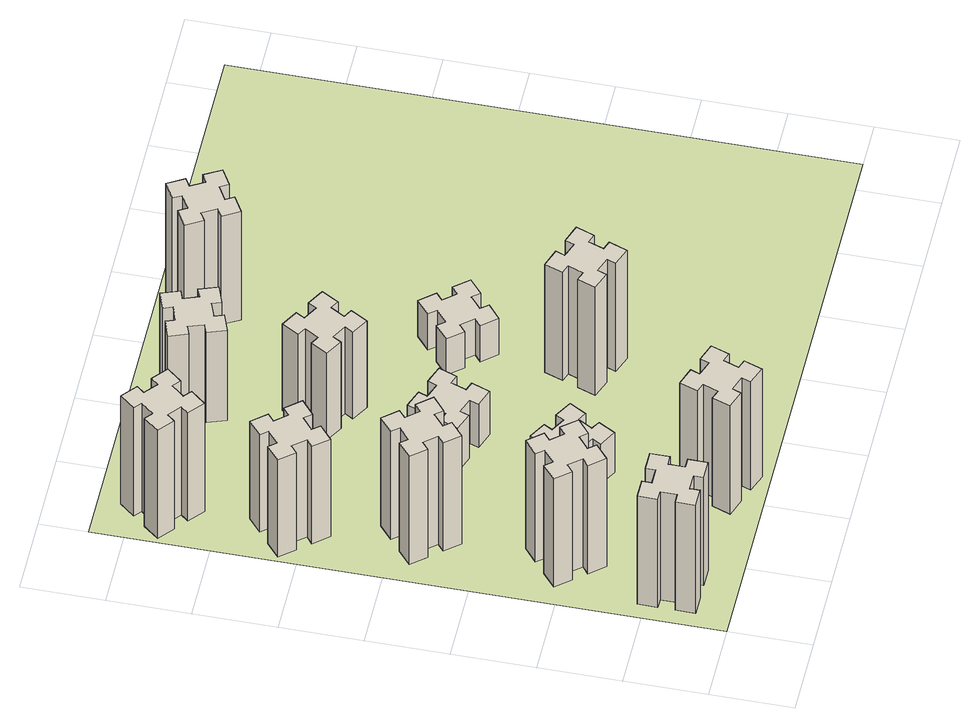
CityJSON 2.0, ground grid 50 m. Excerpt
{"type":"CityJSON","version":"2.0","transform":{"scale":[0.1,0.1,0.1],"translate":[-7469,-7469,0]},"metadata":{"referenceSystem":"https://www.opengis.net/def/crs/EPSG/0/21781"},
"CityObjects":{
"building1":{"type":"Building","attributes":{"class":"1000","function":"1000","usage":"1000","yearOfConstruction":2016,"roofType":"1000","measuredHeight":90,"storeysAboveGround":30,"storeysBelowGround":0},"geometry":[{"type":"Solid","lod":"1","boundaries":[[[[0,1,2,3,4,5,6,7,8,9,10,11,12,13,14,15,16,17,18,19]],[[17,16,20,21]],[[16,15,22,20]],[[15,14,23,22]],[[14,13,24,23]],[[13,12,25,24]],[[12,11,26,25]],[[11,10,27,26]],[[10,9,28,27]],[[9,8,29,28]],[[8,7,30,29]],[[7,6,31,30]],[[6,5,32,31]],[[5,4,33,32]],[[4,3,34,33]],[[3,2,35,34]],[[2,1,36,35]],[[1,0,37,36]],[[0,19,38,37]],[[19,18,39,38]],[[18,17,21,39]],[[24,25,26,27,28,29,30,31,32,33,34,35,36,37,38,39,21,20,22,23]]]]}]},
"building2":{"type":"Building","attributes":{"class":"1000","function":"1000","usage":"1000","yearOfConstruction":2016,"roofType":"1000","measuredHeight":90,"storeysAboveGround":30,"storeysBelowGround":0},"geometry":[{"type":"Solid","lod":"1","boundaries":[[[[40,41,42,43,44,45,46,47,48,49,50,51,52,53,54,55,56,57,58,59]],[[57,56,60,61]],[[56,55,62,60]],[[55,54,63,62]],[[54,53,64,63]],[[53,52,65,64]],[[52,51,66,65]],[[51,50,67,66]],[[50,49,68,67]],[[49,48,69,68]],[[48,47,70,69]],[[47,46,71,70]],[[46,45,72,71]],[[45,44,73,72]],[[44,43,74,73]],[[43,42,75,74]],[[42,41,76,75]],[[41,40,77,76]],[[40,59,78,77]],[[59,58,79,78]],[[58,57,61,79]],[[64,65,66,67,68,69,70,71,72,73,74,75,76,77,78,79,61,60,62,63]]]]}]},
"building3":{"type":"Building","attributes":{"class":"1000","function":"1000","usage":"1000","yearOfConstruction":2016,"roofType":"1000","measuredHeight":90,"storeysAboveGround":30,"storeysBelowGround":0},"geometry":[{"type":"Solid","lod":"1","boundaries":[[[[80,81,82,83,84,85,86,87,88,89,90,91,92,93,94,95,96,97,98,99]],[[97,96,100,101]],[[96,95,102,100]],[[95,94,103,102]],[[94,93,104,103]],[[93,92,105,104]],[[92,91,106,105]],[[91,90,107,106]],[[90,89,108,107]],[[89,88,109,108]],[[88,87,110,109]],[[87,86,111,110]],[[86,85,112,111]],[[85,84,113,112]],[[84,83,114,113]],[[83,82,115,114]],[[82,81,116,115]],[[81,80,117,116]],[[80,99,118,117]],[[99,98,119,118]],[[98,97,101,119]],[[104,105,106,107,108,109,110,111,112,113,114,115,116,117,118,119,101,100,102,103]]]]}]},
"building4":{"type":"Building","attributes":{"class":"1000","function":"1000","usage":"1000","yearOfConstruction":2016,"roofType":"1000","measuredHeight":81,"storeysAboveGround":30,"storeysBelowGround":0},"geometry":[{"type":"Solid","lod":"1","boundaries":[[[[120,121,122,123,124,125,126,127,128,129,130,131,132,133,134,135,136,137,138,139]],[[137,136,140,141]],[[136,135,142,140]],[[135,134,143,142]],[[134,133,144,143]],[[133,132,145,144]],[[132,131,146,145]],[[131,130,147,146]],[[130,129,148,147]],[[129,128,149,148]],[[128,127,150,149]],[[127,126,151,150]],[[126,125,152,151]],[[125,124,153,152]],[[124,123,154,153]],[[123,122,155,154]],[[122,121,156,155]],[[121,120,157,156]],[[120,139,158,157]],[[139,138,159,158]],[[138,137,141,159]],[[144,145,146,147,148,149,150,151,152,153,154,155,156,157,158,159,141,140,142,143]]]]}]},
"building5":{"type":"Building","attributes":{"class":"1000","function":"1000","usage":"1000","yearOfConstruction":2016,"roofType":"1000","measuredHeight":90,"storeysAboveGround":30,"storeysBelowGround":0},"geometry":[{"type":"Solid","lod":"1","boundaries":[[[[160,161,162,163,164,165,166,167,168,169,170,171,172,173,174,175,176,177,178,179]],[[177,176,180,181]],[[176,175,182,180]],[[175,174,183,182]],[[174,173,184,183]],[[173,172,185,184]],[[172,171,186,185]],[[171,170,187,186]],[[170,169,188,187]],[[169,168,189,188]],[[168,167,190,189]],[[167,166,191,190]],[[166,165,192,191]],[[165,164,193,192]],[[164,163,194,193]],[[163,162,195,194]],[[162,161,196,195]],[[161,160,197,196]],[[160,179,198,197]],[[179,178,199,198]],[[178,177,181,199]],[[184,185,186,187,188,189,190,191,192,193,194,195,196,197,198,199,181,180,182,183]]]]}]},
"building6":{"type":"Building","attributes":{"class":"1000","function":"1000","usage":"1000","yearOfConstruction":2016,"roofType":"1000","measuredHeight":90,"storeysAboveGround":30,"storeysBelowGround":0},"geometry":[{"type":"Solid","lod":"1","boundaries":[[[[200,201,202,203,204,205,206,207,208,209,210,211,212,213,214,215,216,217,218,219]],[[217,216,220,221]],[[216,215,222,220]],[[215,214,223,222]],[[214,213,224,223]],[[213,212,225,224]],[[212,211,226,225]],[[211,210,227,226]],[[210,209,228,227]],[[209,208,229,228]],[[208,207,230,229]],[[207,206,231,230]],[[206,205,232,231]],[[205,204,233,232]],[[204,203,234,233]],[[203,202,235,234]],[[202,201,236,235]],[[201,200,237,236]],[[200,219,238,237]],[[219,218,239,238]],[[218,217,221,239]],[[224,225,226,227,228,229,230,231,232,233,234,235,236,237,238,239,221,220,222,223]]]]}]},
"building7":{"type":"Building","attributes":{"class":"1000","function":"1000","usage":"1000","yearOfConstruction":2016,"roofType":"1000","measuredHeight":33,"storeysAboveGround":30,"storeysBelowGround":0},"geometry":[{"type":"Solid","lod":"1","boundaries":[[[[240,241,242,243,244,245,246,247,248,249,250,251,252,253,254,255,256,257,258,259]],[[257,256,260,261]],[[256,255,262,260]],[[255,254,263,262]],[[254,253,264,263]],[[253,252,265,264]],[[252,251,266,265]],[[251,250,267,266]],[[250,249,268,267]],[[249,248,269,268]],[[248,247,270,269]],[[247,246,271,270]],[[246,245,272,271]],[[245,244,273,272]],[[244,243,274,273]],[[243,242,275,274]],[[242,241,276,275]],[[241,240,277,276]],[[240,259,278,277]],[[259,258,279,278]],[[258,257,261,279]],[[264,265,266,267,268,269,270,271,272,273,274,275,276,277,278,279,261,260,262,263]]]]}]},
"building8":{"type":"Building","attributes":{"class":"1000","function":"1000","usage":"1000","yearOfConstruction":2016,"roofType":"1000","measuredHeight":36,"storeysAboveGround":30,"storeysBelowGround":0},"geometry":[{"type":"Solid","lod":"1","boundaries":[[[[280,281,282,283,284,285,286,287,288,289,290,291,292,293,294,295,296,297,298,299]],[[297,296,300,301]],[[296,295,302,300]],[[295,294,303,302]],[[294,293,304,303]],[[293,292,305,304]],[[292,291,306,305]],[[291,290,307,306]],[[290,289,308,307]],[[289,288,309,308]],[[288,287,310,309]],[[287,286,311,310]],[[286,285,312,311]],[[285,284,313,312]],[[284,283,314,313]],[[283,282,315,314]],[[282,281,316,315]],[[281,280,317,316]],[[280,299,318,317]],[[299,298,319,318]],[[298,297,301,319]],[[304,305,306,307,308,309,310,311,312,313,314,315,316,317,318,319,301,300,302,303]]]]}]},
"building9":{"type":"Building","attributes":{"class":"1000","function":"1000","usage":"1000","yearOfConstruction":2016,"roofType":"1000","measuredHeight":72,"storeysAboveGround":30,"storeysBelowGround":0},"geometry":[{"type":"Solid","lod":"1","boundaries":[[[[320,321,322,323,324,325,326,327,328,329,330,331,332,333,334,335,336,337,338,339]],[[337,336,340,341]],[[336,335,342,340]],[[335,334,343,342]],[[334,333,344,343]],[[333,332,345,344]],[[332,331,346,345]],[[331,330,347,346]],[[330,329,348,347]],[[329,328,349,348]],[[328,327,350,349]],[[327,326,351,350]],[[326,325,352,351]],[[325,324,353,352]],[[324,323,354,353]],[[323,322,355,354]],[[322,321,356,355]],[[321,320,357,356]],[[320,339,358,357]],[[339,338,359,358]],[[338,337,341,359]],[[344,345,346,347,348,349,350,351,352,353,354,355,356,357,358,359,341,340,342,343]]]]}]},
"building10":{"type":"Building","attributes":{"class":"1000","function":"1000","usage":"1000","yearOfConstruction":2016,"roofType":"1000","measuredHeight":75,"storeysAboveGround":30,"storeysBelowGround":0},"geometry":[{"type":"Solid","lod":"1","boundaries":[[[[360,361,362,363,364,365,366,367,368,369,370,371,372,373,374,375,376,377,378,379]],[[377,376,380,381]],[[376,375,382,380]],[[375,374,383,382]],[[374,373,384,383]],[[373,372,385,384]],[[372,371,386,385]],[[371,370,387,386]],[[370,369,388,387]],[[369,368,389,388]],[[368,367,390,389]],[[367,366,391,390]],[[366,365,392,391]],[[365,364,393,392]],[[364,363,394,393]],[[363,362,395,394]],[[362,361,396,395]],[[361,360,397,396]],[[360,379,398,397]],[[379,378,399,398]],[[378,377,381,399]],[[384,385,386,387,388,389,390,391,392,393,394,395,396,397,398,399,381,380,382,383]]]]}]},
"building11":{"type":"Building","attributes":{"class":"1000","function":"1000","usage":"1000","yearOfConstruction":2016,"roofType":"1000","measuredHeight":90,"storeysAboveGround":30,"storeysBelowGround":0},"geometry":[{"type":"Solid","lod":"1","boundaries":[[[[400,401,402,403,404,405,406,407,408,409,410,411,412,413,414,415,416,417,418,419]],[[417,416,420,421]],[[416,415,422,420]],[[415,414,423,422]],[[414,413,424,423]],[[413,412,425,424]],[[412,411,426,425]],[[411,410,427,426]],[[410,409,428,427]],[[409,408,429,428]],[[408,407,430,429]],[[407,406,431,430]],[[406,405,432,431]],[[405,404,433,432]],[[404,403,434,433]],[[403,402,435,434]],[[402,401,436,435]],[[401,400,437,436]],[[400,419,438,437]],[[419,418,439,438]],[[418,417,421,439]],[[424,425,426,427,428,429,430,431,432,433,434,435,436,437,438,439,421,420,422,423]]]]}]},
"building12":{"type":"Building","attributes":{"class":"1000","function":"1000","usage":"1000","yearOfConstruction":2016,"roofType":"1000","measuredHeight":30,"storeysAboveGround":30,"storeysBelowGround":0},"geometry":[{"type":"Solid","lod":"1","boundaries":[[[[440,441,442,443,444,445,446,447,448,449,450,451,452,453,454,455,456,457,458,459]],[[457,456,460,461]],[[456,455,462,460]],[[455,454,463,462]],[[454,453,464,463]],[[453,452,465,464]],[[452,451,466,465]],[[451,450,467,466]],[[450,449,468,467]],[[449,448,469,468]],[[448,447,470,469]],[[447,446,471,470]],[[446,445,472,471]],[[445,444,473,472]],[[444,443,474,473]],[[443,442,475,474]],[[442,441,476,475]],[[441,440,477,476]],[[440,459,478,477]],[[459,458,479,478]],[[458,457,461,479]],[[464,465,466,467,468,469,470,471,472,473,474,475,476,477,478,479,461,460,462,463]]]]}]},
"building13":{"type":"Building","attributes":{"class":"1000","function":"1000","usage":"1000","yearOfConstruction":2016,"roofType":"1000","measuredHeight":90,"storeysAboveGround":30,"storeysBelowGround":0},"geometry":[{"type":"Solid","lod":"1","boundaries":[[[[480,481,482,483,484,485,486,487,488,489,490,491,492,493,494,495,496,497,498,499]],[[497,496,500,501]],[[496,495,502,500]],[[495,494,503,502]],[[494,493,504,503]],[[493,492,505,504]],[[492,491,506,505]],[[491,490,507,506]],[[490,489,508,507]],[[489,488,509,508]],[[488,487,510,509]],[[487,486,511,510]],[[486,485,512,511]],[[485,484,513,512]],[[484,483,514,513]],[[483,482,515,514]],[[482,481,516,515]],[[481,480,517,516]],[[480,499,518,517]],[[499,498,519,518]],[[498,497,501,519]],[[504,505,506,507,508,509,510,511,512,513,514,515,516,517,518,519,501,500,502,503]]]]}]},
"landuse1":{"type":"LandUse","attributes":{"name":"plot1","function":"1010"},"geometry":[{"type":"MultiSurface","lod":"1","boundaries":[[[520,521,522,523]]]}]}
},
"vertices":[
[165,425,0],[165,325,0],[105,325,0],[105,205,0],[225,205,0],[225,265,0],[325,265,0],[325,205,0],[445,205,0],[445,325,0],[385,325,0],[385,425,0],[445,425,0],[445,545,0],[325,545,0],[325,485,0],[225,485,0],[225,545,0],[105,545,0],[105,425,0],[225,485,900],[225,545,900],[325,485,900],[325,545,900],[445,545,900],[445,425,900],[385,425,900],[385,325,900],[445,325,900],[445,205,900],[325,205,900],[325,265,900],[225,265,900],[225,205,900],[105,205,900],[105,325,900],[165,325,900],[165,425,900],[105,425,900],[105,545,900],
[492,1048,0],[427,1124,0],[473,1163,0],[396,1255,0],[304,1178,0],[343,1132,0],[266,1067,0],[228,1113,0],[136,1036,0],[213,944,0],[259,983,0],[323,906,0],[277,868,0],[354,776,0],[446,853,0],[408,899,0],[484,963,0],[523,917,0],[615,994,0],[538,1086,0],[484,963,900],[523,917,900],[408,899,900],[446,853,900],[354,776,900],[277,868,900],[323,906,900],[259,983,900],[213,944,900],[136,1036,900],[228,1113,900],[266,1067,900],[343,1132,900],[304,1178,900],[396,1255,900],[473,1163,900],[427,1124,900],[492,1048,900],[538,1086,900],[615,994,900],
[492,1888,0],[427,1964,0],[473,2003,0],[396,2095,0],[304,2018,0],[343,1972,0],[266,1907,0],[228,1953,0],[136,1876,0],[213,1784,0],[259,1823,0],[323,1746,0],[277,1708,0],[354,1616,0],[446,1693,0],[408,1739,0],[484,1803,0],[523,1757,0],[615,1834,0],[538,1926,0],[484,1803,900],[523,1757,900],[408,1739,900],[446,1693,900],[354,1616,900],[277,1708,900],[323,1746,900],[259,1823,900],[213,1784,900],[136,1876,900],[228,1953,900],[266,1907,900],[343,1972,900],[304,2018,900],[396,2095,900],[473,2003,900],[427,1964,900],[492,1888,900],[538,1926,900],[615,1834,900],
[243,2712,0],[166,2647,0],[128,2693,0],[36,2616,0],[113,2524,0],[159,2563,0],[223,2486,0],[177,2448,0],[254,2356,0],[346,2433,0],[308,2479,0],[384,2543,0],[423,2497,0],[515,2574,0],[438,2666,0],[392,2628,0],[327,2704,0],[373,2743,0],[296,2835,0],[204,2758,0],[327,2704,810],[373,2743,810],[392,2628,810],[438,2666,810],[515,2574,810],[423,2497,810],[384,2543,810],[308,2479,810],[346,2433,810],[254,2356,810],[177,2448,810],[223,2486,810],[159,2563,810],[113,2524,810],[36,2616,810],[128,2693,810],[166,2647,810],[243,2712,810],[204,2758,810],[296,2835,810],
[1029,360,0],[995,266,0],[939,287,0],[897,174,0],[1010,133,0],[1031,189,0],[1125,155,0],[1104,99,0],[1217,57,0],[1258,170,0],[1202,191,0],[1236,285,0],[1292,264,0],[1333,377,0],[1220,418,0],[1200,362,0],[1106,396,0],[1127,452,0],[1014,493,0],[973,380,0],[1106,396,900],[1127,452,900],[1200,362,900],[1220,418,900],[1333,377,900],[1292,264,900],[1236,285,900],[1202,191,900],[1258,170,900],[1217,57,900],[1104,99,900],[1125,155,900],[1031,189,900],[1010,133,900],[897,174,900],[939,287,900],[995,266,900],[1029,360,900],[973,380,900],[1014,493,900],
[384,3387,0],[308,3452,0],[346,3498,0],[254,3575,0],[177,3483,0],[223,3444,0],[159,3368,0],[113,3406,0],[36,3314,0],[128,3237,0],[166,3283,0],[243,3219,0],[204,3173,0],[296,3096,0],[373,3188,0],[327,3226,0],[392,3303,0],[438,3264,0],[515,3356,0],[423,3433,0],[392,3303,900],[438,3264,900],[327,3226,900],[373,3188,900],[296,3096,900],[204,3173,900],[243,3219,900],[166,3283,900],[128,3237,900],[36,3314,900],[113,3406,900],[159,3368,900],[223,3444,900],[177,3483,900],[254,3575,900],[346,3498,900],[308,3452,900],[384,3387,900],[423,3433,900],[515,3356,900],
[1086,1017,0],[1136,1104,0],[1188,1074,0],[1248,1178,0],[1144,1238,0],[1114,1186,0],[1027,1236,0],[1057,1288,0],[953,1348,0],[893,1244,0],[945,1214,0],[895,1127,0],[843,1157,0],[783,1053,0],[887,993,0],[917,1045,0],[1004,995,0],[974,943,0],[1078,883,0],[1138,987,0],[1004,995,330],[974,943,330],[917,1045,330],[887,993,330],[783,1053,330],[843,1157,330],[895,1127,330],[945,1214,330],[893,1244,330],[953,1348,330],[1057,1288,330],[1027,1236,330],[1114,1186,330],[1144,1238,330],[1248,1178,330],[1188,1074,330],[1136,1104,330],[1086,1017,330],[1138,987,330],[1078,883,330],
[1202,1771,0],[1236,1865,0],[1292,1844,0],[1333,1957,0],[1220,1998,0],[1200,1942,0],[1106,1976,0],[1127,2032,0],[1014,2073,0],[973,1960,0],[1029,1940,0],[995,1846,0],[939,1867,0],[897,1754,0],[1010,1713,0],[1031,1769,0],[1125,1735,0],[1104,1679,0],[1217,1637,0],[1258,1750,0],[1125,1735,360],[1104,1679,360],[1031,1769,360],[1010,1713,360],[897,1754,360],[939,1867,360],[995,1846,360],[1029,1940,360],[973,1960,360],[1014,2073,360],[1127,2032,360],[1106,1976,360],[1200,1942,360],[1220,1998,360],[1333,1957,360],[1292,1844,360],[1236,1865,360],[1202,1771,360],[1258,1750,360],[1217,1637,360],
[1314,2666,0],[1227,2716,0],[1257,2768,0],[1153,2828,0],[1093,2724,0],[1145,2694,0],[1095,2607,0],[1043,2637,0],[983,2533,0],[1087,2473,0],[1117,2525,0],[1204,2475,0],[1174,2423,0],[1278,2363,0],[1338,2467,0],[1286,2497,0],[1336,2584,0],[1388,2554,0],[1448,2658,0],[1344,2718,0],[1336,2584,720],[1388,2554,720],[1286,2497,720],[1338,2467,720],[1278,2363,720],[1174,2423,720],[1204,2475,720],[1117,2525,720],[1087,2473,720],[983,2533,720],[1043,2637,720],[1095,2607,720],[1145,2694,720],[1093,2724,720],[1153,2828,720],[1257,2768,720],[1227,2716,720],[1314,2666,720],[1344,2718,720],[1448,2658,720],
[1125,3456,0],[1031,3422,0],[1010,3478,0],[897,3437,0],[939,3324,0],[995,3345,0],[1029,3251,0],[973,3230,0],[1014,3117,0],[1127,3159,0],[1106,3215,0],[1200,3249,0],[1220,3193,0],[1333,3234,0],[1292,3347,0],[1236,3326,0],[1202,3420,0],[1258,3440,0],[1217,3553,0],[1104,3512,0],[1202,3420,750],[1258,3440,750],[1236,3326,750],[1292,3347,750],[1333,3234,750],[1220,3193,750],[1200,3249,750],[1106,3215,750],[1127,3159,750],[1014,3117,750],[973,3230,750],[1029,3251,750],[995,3345,750],[939,3324,750],[897,3437,750],[1010,3478,750],[1031,3422,750],[1125,3456,750],[1104,3512,750],[1217,3553,750],
[1769,1300,0],[1735,1206,0],[1679,1227,0],[1637,1114,0],[1750,1073,0],[1771,1129,0],[1865,1095,0],[1844,1039,0],[1957,997,0],[1998,1110,0],[1942,1131,0],[1976,1225,0],[2032,1204,0],[2073,1317,0],[1960,1358,0],[1940,1302,0],[1846,1336,0],[1867,1392,0],[1754,1433,0],[1713,1320,0],[1846,1336,900],[1867,1392,900],[1940,1302,900],[1960,1358,900],[2073,1317,900],[2032,1204,900],[1976,1225,900],[1942,1131,900],[1998,1110,900],[1957,997,900],[1844,1039,900],[1865,1095,900],[1771,1129,900],[1750,1073,900],[1637,1114,900],[1679,1227,900],[1735,1206,900],[1769,1300,900],[1713,1320,900],[1754,1433,900],
[1972,1988,0],[1907,2064,0],[1953,2103,0],[1876,2195,0],[1784,2118,0],[1823,2072,0],[1746,2007,0],[1708,2053,0],[1616,1976,0],[1693,1884,0],[1739,1923,0],[1803,1846,0],[1757,1808,0],[1834,1716,0],[1926,1793,0],[1888,1839,0],[1964,1903,0],[2003,1857,0],[2095,1934,0],[2018,2026,0],[1964,1903,300],[2003,1857,300],[1888,1839,300],[1926,1793,300],[1834,1716,300],[1757,1808,300],[1803,1846,300],[1739,1923,300],[1693,1884,300],[1616,1976,300],[1708,2053,300],[1746,2007,300],[1823,2072,300],[1784,2118,300],[1876,2195,300],[1953,2103,300],[1907,2064,300],[1972,1988,300],[2018,2026,300],[2095,1934,300],
[1844,3556,0],[1757,3506,0],[1727,3558,0],[1623,3498,0],[1683,3394,0],[1735,3424,0],[1785,3337,0],[1733,3307,0],[1793,3203,0],[1897,3263,0],[1867,3315,0],[1954,3365,0],[1984,3313,0],[2088,3373,0],[2028,3477,0],[1976,3447,0],[1926,3534,0],[1978,3564,0],[1918,3668,0],[1814,3608,0],[1926,3534,900],[1978,3564,900],[1976,3447,900],[2028,3477,900],[2088,3373,900],[1984,3313,900],[1954,3365,900],[1867,3315,900],[1897,3263,900],[1793,3203,900],[1733,3307,900],[1785,3337,900],[1735,3424,900],[1683,3394,900],[1623,3498,900],[1727,3558,900],[1757,3506,900],[1844,3556,900],[1814,3608,900],[1918,3668,900],
[5,3705,0],[3705,3705,0],[3705,5,0],[5,5,0]
]}
